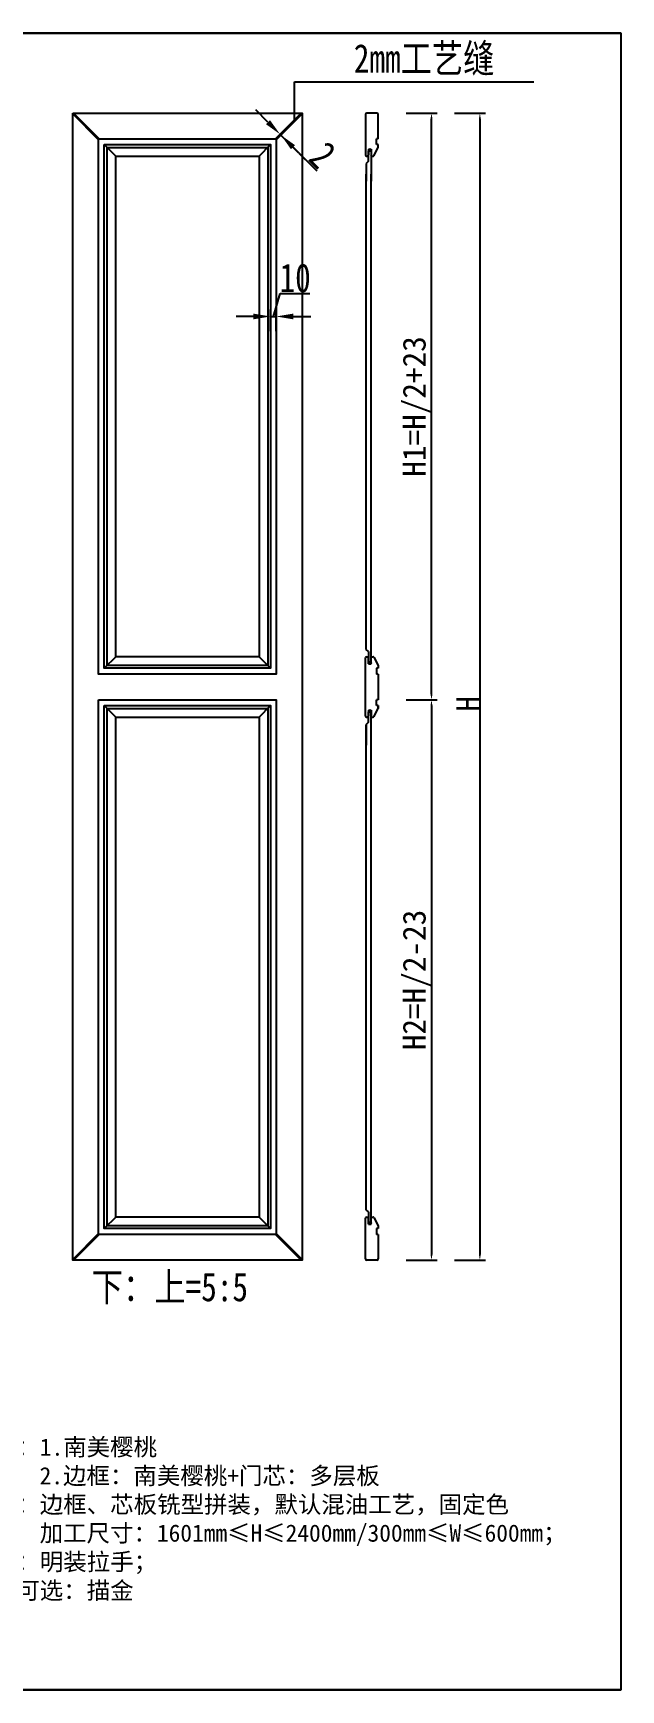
# Model space of a CAD drawing. Header units: inches. Extents: x 49347 to 63816, y 8487 to 15335.
# Drawn here: x 59445 to 60470, y 12227 to 15115 of the extents above; entities that cross this region are included whole.
import ezdxf

# ---------------------------------------------------------------- set-up
doc = ezdxf.new("R2010")
doc.units = ezdxf.units.IN
doc.header["$LTSCALE"] = 4
doc.layers.add('粗实线', color=7, linetype='Continuous')
doc.layers.add('细实线', color=251, linetype='Continuous')
doc.styles.get("Standard").update_dxf_attribs({"font": 'arial.ttf'})
doc.styles.add('ZB_宋体', font='SimSun.ttf')
doc.styles.add('宋体', font='SimSun.ttf', dxfattribs={"width": 0.8})
doc.dimstyles.new('客来福标注小', dxfattribs={"dimscale": 20, "dimtxt": 2, "dimasz": 0.5, "dimexe": 0.5, "dimexo": 0, "dimgap": 0.05, "dimtad": 1, "dimdec": 0, "dimzin": 0, "dimdsep": 46, "dimtxsty": 'Standard', "dimcen": 0, "dimclrd": 256, "dimclre": 256, "dimclrt": 256, "dimadec": 0, "dimazin": 0, "dimtfac": 1, "dimtdec": 0, "dimtofl": 0, "dimtmove": 1, "dimatfit": 3, "dimfxl": 2.2, "dimfxlon": 1, "dimtolj": 1, "dimtzin": 0, "dimarcsym": 0})
doc.dimstyles.new('客来福衣柜标注大', dxfattribs={"dimscale": 20, "dimtxt": 2.5, "dimasz": 1.5, "dimexe": 0.6, "dimexo": 0, "dimgap": 0.1, "dimtad": 1, "dimdec": 0, "dimzin": 0, "dimdsep": 46, "dimtxsty": '宋体', "dimcen": 0, "dimclrd": 251, "dimclre": 251, "dimclrt": 256, "dimadec": 0, "dimazin": 0, "dimtfac": 1, "dimtdec": 0, "dimtofl": 0, "dimtmove": 1, "dimatfit": 3, "dimfxl": 3.8, "dimfxlon": 1, "dimtolj": 1, "dimtzin": 0, "dimarcsym": 0})

# ---------------------------------------------------------------- blocks, each defined once
blk = doc.blocks.new('*D190')
at = {"color": 251, "linetype": 'ByBlock', "lineweight": -2, "transparency": 16777216}
for p, q in [((59854.4, 14960.1), (59833.2, 14981.3)), ((59872.3, 14935.5), (59884.1, 14947.4)), ((59873.7, 14934.1), (59885.5, 14945.9)), ((59877.1, 14937.5), (59875.6, 14938.9)), ((59940.1, 14874.4), (59877.1, 14937.5)), ((59898.3, 14916.2), (59919.5, 14895))]:
    blk.add_line(p, q, dxfattribs=at)
at = {"color": 251, "linetype": 'ByBlock', "transparency": 16777216}
for points in [[(59858, 14963.6), (59850.9, 14956.6), (59875.6, 14938.9)], [(59901.8, 14919.8), (59894.7, 14912.7), (59877.1, 14937.5)]]:
    blk.add_solid(points, dxfattribs=at)
at = {"layer": 'Defpoints', "color": 0, "linetype": 'ByBlock', "transparency": 16777216}
for p in [(59872.3, 14935.5), (59875.6, 14938.9), (59873.7, 14934.1)]:
    blk.add_point(p, dxfattribs=at)
at = {"linetype": 'ByBlock', "transparency": 16777216, "insert": (59950, 14902.7), "char_height": 50, "attachment_point": 5, "rotation": 315, "style": '宋体'}
blk.add_mtext('\\A1;2', dxfattribs=at)
blk = doc.blocks.new('*D191')
at = {"color": 251, "linetype": 'ByBlock', "lineweight": -2, "transparency": 16777216}
for p, q in [((59864, 14621.2), (59876, 14661.2)), ((59876, 14661.2), (59927.8, 14661.2)), ((59829, 14621.2), (59799, 14621.2)), ((59859, 14595.4), (59859, 14633.2)), ((59859, 14621.2), (59869, 14621.2)), ((59869, 14595.4), (59869, 14633.2)), ((59899, 14621.2), (59929, 14621.2))]:
    blk.add_line(p, q, dxfattribs=at)
at = {"color": 251, "linetype": 'ByBlock', "transparency": 16777216}
for points in [[(59829, 14626.2), (59829, 14616.2), (59859, 14621.2)], [(59899, 14626.2), (59899, 14616.2), (59869, 14621.2)]]:
    blk.add_solid(points, dxfattribs=at)
at = {"layer": 'Defpoints', "color": 0, "linetype": 'ByBlock', "transparency": 16777216}
for p in [(59869, 14621.2), (59859, 14595.4), (59869, 14595.4)]:
    blk.add_point(p, dxfattribs=at)
at = {"linetype": 'ByBlock', "transparency": 16777216, "insert": (59901.9, 14688.2), "char_height": 50, "attachment_point": 5, "style": '宋体'}
blk.add_mtext('\\A1;10', dxfattribs=at)
blk = doc.blocks.new('*D195')
at = {"lineweight": -2, "transparency": 16777216}
for p, q in [((60180.1, 14975.8), (60234.1, 14975.8)), ((60224.1, 14965.8), (60224.1, 12985.8)), ((60180.1, 12975.8), (60234.1, 12975.8))]:
    blk.add_line(p, q, dxfattribs=at)
at = {"transparency": 16777216}
for points in [[(60222.4, 14965.8), (60225.7, 14965.8), (60224.1, 14975.8)], [(60222.4, 12985.8), (60225.7, 12985.8), (60224.1, 12975.8)]]:
    blk.add_solid(points, dxfattribs=at)
at = {"layer": 'Defpoints', "color": 0, "transparency": 16777216}
for p in [(60113.6, 14975.8), (60113.6, 12975.8), (60224.1, 12975.8)]:
    blk.add_point(p, dxfattribs=at)
at = {"transparency": 16777216, "insert": (60203.1, 13945.8), "char_height": 40, "attachment_point": 5, "rotation": 90, "style": 'ZB_宋体'}
blk.add_mtext('\\A1;H', dxfattribs=at)
blk = doc.blocks.new('*D196')
at = {"lineweight": -2, "transparency": 16777216}
for p, q in [((60095.7, 13952.7), (60149.7, 13952.7)), ((60139.7, 13942.7), (60139.7, 12985.8)), ((60095.7, 12975.8), (60149.7, 12975.8))]:
    blk.add_line(p, q, dxfattribs=at)
at = {"transparency": 16777216}
for points in [[(60138, 13942.7), (60141.4, 13942.7), (60139.7, 13952.7)], [(60138, 12985.8), (60141.4, 12985.8), (60139.7, 12975.8)]]:
    blk.add_solid(points, dxfattribs=at)
at = {"layer": 'Defpoints', "color": 0, "transparency": 16777216}
for p in [(60045.2, 13952.7), (60069.2, 12975.8), (60139.7, 12975.8)]:
    blk.add_point(p, dxfattribs=at)
at = {"transparency": 16777216, "insert": (60114.4, 13464.3), "char_height": 40, "attachment_point": 5, "rotation": 90, "style": 'ZB_宋体'}
blk.add_mtext('\\A1;H2=H/2-23', dxfattribs=at)
blk = doc.blocks.new('*D197')
at = {"lineweight": -2, "transparency": 16777216}
for p, q in [((60095.7, 14975.8), (60149.7, 14975.8)), ((60139.7, 13962.7), (60139.7, 14965.8)), ((60095.7, 13952.7), (60149.7, 13952.7))]:
    blk.add_line(p, q, dxfattribs=at)
at = {"transparency": 16777216}
for points in [[(60138, 14965.8), (60141.4, 14965.8), (60139.7, 14975.8)], [(60138, 13962.7), (60141.4, 13962.7), (60139.7, 13952.7)]]:
    blk.add_solid(points, dxfattribs=at)
at = {"layer": 'Defpoints', "color": 0, "transparency": 16777216}
for p in [(60009.2, 14975.8), (60139.7, 14975.8), (60045.2, 13952.7)]:
    blk.add_point(p, dxfattribs=at)
at = {"transparency": 16777216, "insert": (60114.4, 14464.3), "char_height": 40, "attachment_point": 5, "rotation": 90, "style": 'ZB_宋体'}
blk.add_mtext('\\A1;H1=H/2+23', dxfattribs=at)

msp = doc.modelspace()

# ---------------------------------------------------------------- hatches: boundary and pattern name
at = {"layer": '细实线'}
h = msp.add_hatch(color=256, dxfattribs=at)
edge = h.paths.add_edge_path()
edge.add_ellipse((60032.17, 14911.32), major_axis=(2.5, 0), ratio=0.6, start_angle=90, end_angle=180, ccw=False)
edge.add_ellipse((60032.17, 14911.32), major_axis=(2.5, 0), ratio=0.6, start_angle=0, end_angle=90, ccw=False)
edge.add_ellipse((60032.17, 14911.32), major_axis=(2.5, 0), ratio=0.6, start_angle=180, end_angle=360, ccw=False)
h = msp.add_hatch(color=256, dxfattribs=at)
edge = h.paths.add_edge_path()
edge.add_ellipse((60032.17, 14017.32), major_axis=(2.5, 0), ratio=0.6, start_angle=180, end_angle=270)
edge.add_ellipse((60032.17, 14017.32), major_axis=(2.5, 0), ratio=0.6, start_angle=270, end_angle=360)
edge.add_ellipse((60032.17, 14017.32), major_axis=(2.5, 0), ratio=0.6, start_angle=0, end_angle=180)
h = msp.add_hatch(color=256, dxfattribs=at)
edge = h.paths.add_edge_path()
edge.add_ellipse((60032.17, 13933.22), major_axis=(2.5, 0), ratio=0.6, start_angle=90, end_angle=180, ccw=False)
edge.add_ellipse((60032.17, 13933.22), major_axis=(2.5, 0), ratio=0.6, start_angle=0, end_angle=90, ccw=False)
edge.add_ellipse((60032.17, 13933.22), major_axis=(2.5, 0), ratio=0.6, start_angle=180, end_angle=360, ccw=False)
h = msp.add_hatch(color=256, dxfattribs=at)
edge = h.paths.add_edge_path()
edge.add_ellipse((60032.17, 13040.32), major_axis=(2.5, 0), ratio=0.6, start_angle=180, end_angle=270)
edge.add_ellipse((60032.17, 13040.32), major_axis=(2.5, 0), ratio=0.6, start_angle=270, end_angle=360)
edge.add_ellipse((60032.17, 13040.32), major_axis=(2.5, 0), ratio=0.6, start_angle=0, end_angle=180)

# ---------------------------------------------------------------- linework, layer by layer
at = {"color": 0}
for p, q in [((60470.02, 15115.24, 0), (57452.93, 15115.24, 0)), ((57452.93, 15115.24, 0), (60470.02, 15115.24, 0)), ((60470.02, 15115.24, 0), (57452.93, 15115.24, 0))]:
    msp.add_line(p, q, dxfattribs=at)
for p, q in [((58762.81, 15115.24, 0), (59907.94, 15115.24, 0)), ((59907.94, 15115.24, 0), (59094.27, 15115.24, 0)), ((60470.02, 15115.24, 0), (59907.94, 15115.24, 0)), ((60470.02, 15115.24, 0), (59907.94, 15115.24, 0)), ((60029.67, 14891.82, 0), (60025.67, 14887.82, 0)), ((60029.67, 14036.82, 0), (60025.67, 14040.82, 0)), ((60029.67, 13913.72, 0), (60025.67, 13909.72, 0)), ((60029.67, 13059.82, 0), (60025.67, 13063.82, 0)), ((57452.93, 12226.55, 0), (60470.02, 12226.55, 0))]:
    msp.add_line(p, q)
at = {"color": 0, "elevation": 0}
msp.add_lwpolyline([(57452.93, 15115.24), (60470.02, 15115.24), (60470.02, 12226.55), (57452.93, 12226.55)], close=True, dxfattribs=at)
at = {"layer": '粗实线'}
for p, q in [((60024.67, 14973.82, 0), (60024.67, 14902.32, 0)), ((60044.67, 14975.82, 0), (60026.67, 14975.82, 0)), ((60046.67, 14930.82, 0), (60046.67, 14973.82, 0)), ((60029.67, 14912.82, 0), (60029.67, 14902.82, 0)), ((60029.67, 14912.82, 0), (60034.67, 14912.82, 0)), ((60029.67, 14909.82, 0), (60034.67, 14909.82, 0)), ((60029.67, 14891.82, 0), (60029.67, 14909.82, 0)), ((60034.67, 14912.82, 0), (60034.67, 14902.82, 0)), ((60034.67, 14909.82, 0), (60034.67, 14857.08, 0)), ((60038.96, 14901.35, 0), (60046.67, 14915.82, 0)), ((60043.67, 14920.82, 0), (60043.67, 14930.82, 0)), ((60046.67, 14930.82, 0), (60043.67, 14930.82, 0)), ((60046.67, 14920.82, 0), (60043.67, 14920.82, 0)), ((60046.67, 14915.82, 0), (60046.67, 14920.82, 0)), ((60025.67, 14887.82, 0), (60025.67, 14857.05, 0)), ((60026.17, 14900.82, 0), (60028.67, 14900.82, 0)), ((60028.67, 14900.82, 0), (60029.67, 14902.82, 0)), ((60035.67, 14900.82, 0), (60034.67, 14902.82, 0)), ((60035.67, 14900.82, 0), (60038.07, 14900.82, 0)), ((60025.67, 14040.82, 0), (60025.67, 14869.38, 0)), ((60034.67, 14015.82, 0), (60034.67, 14869.36, 0)), ((60025.67, 14040.82, 0), (60025.67, 14071.59, 0)), ((60034.67, 14018.82, 0), (60034.67, 14071.56, 0)), ((60024.67, 13924.22, 0), (60024.67, 14026.32, 0)), ((60026.17, 14027.82, 0), (60028.67, 14027.82, 0)), ((60028.67, 14027.82, 0), (60029.67, 14025.82, 0)), ((60029.67, 14036.82, 0), (60029.67, 14018.82, 0)), ((60029.67, 14015.82, 0), (60029.67, 14025.82, 0)), ((60029.67, 14018.82, 0), (60034.67, 14018.82, 0)), ((60029.67, 14015.82, 0), (60034.67, 14015.82, 0)), ((60035.67, 14027.82, 0), (60034.67, 14025.82, 0)), ((60034.67, 14015.82, 0), (60034.67, 14025.82, 0)), ((60035.67, 14027.82, 0), (60038.07, 14027.82, 0)), ((60038.96, 14027.29, 0), (60046.67, 14012.82, 0)), ((60046.67, 14012.82, 0), (60046.67, 14007.82, 0)), ((60043.67, 14007.82, 0), (60043.67, 13997.82, 0)), ((60046.67, 14007.82, 0), (60043.67, 14007.82, 0)), ((60046.67, 13997.82, 0), (60043.67, 13997.82, 0)), ((60046.67, 13997.82, 0), (60046.67, 13952.72, 0)), ((60043.67, 13942.72, 0), (60043.67, 13952.72, 0)), ((60046.67, 13952.72, 0), (60043.67, 13952.72, 0)), ((60028.67, 13922.72, 0), (60029.67, 13924.72, 0)), ((60029.67, 13934.72, 0), (60029.67, 13924.72, 0)), ((60029.67, 13934.72, 0), (60034.67, 13934.72, 0)), ((60029.67, 13931.72, 0), (60034.67, 13931.72, 0)), ((60029.67, 13913.72, 0), (60029.67, 13931.72, 0)), ((60034.67, 13041.82, 0), (60034.67, 13934.72, 0)), ((60034.67, 13934.72, 0), (60034.67, 13924.72, 0)), ((60035.67, 13922.72, 0), (60034.67, 13924.72, 0)), ((60038.96, 13923.25, 0), (60046.67, 13937.72, 0)), ((60046.67, 13942.72, 0), (60043.67, 13942.72, 0)), ((60046.67, 13942.72, 0), (60046.67, 13937.72, 0)), ((60046.67, 13937.72, 0), (60046.67, 13942.72, 0)), ((60025.67, 13063.82, 0), (60025.67, 13909.72, 0)), ((60025.67, 13909.72, 0), (60025.67, 13873.95, 0)), ((60026.17, 13922.72, 0), (60028.67, 13922.72, 0)), ((60035.67, 13922.72, 0), (60038.07, 13922.72, 0)), ((60029.67, 13059.82, 0), (60029.67, 13041.82, 0)), ((60024.67, 12977.82, 0), (60024.67, 13049.32, 0)), ((60026.17, 13050.82, 0), (60028.67, 13050.82, 0)), ((60028.67, 13050.82, 0), (60029.67, 13048.82, 0)), ((60029.67, 13038.82, 0), (60029.67, 13048.82, 0)), ((60029.67, 13041.82, 0), (60034.67, 13041.82, 0)), ((60029.67, 13038.82, 0), (60034.67, 13038.82, 0)), ((60035.67, 13050.82, 0), (60034.67, 13048.82, 0)), ((60034.67, 13038.82, 0), (60034.67, 13048.82, 0)), ((60035.67, 13050.82, 0), (60038.07, 13050.82, 0)), ((60038.96, 13050.29, 0), (60046.67, 13035.82, 0)), ((60043.67, 13030.82, 0), (60043.67, 13020.82, 0)), ((60046.67, 13030.82, 0), (60043.67, 13030.82, 0)), ((60046.67, 13035.82, 0), (60046.67, 13030.82, 0)), ((60046.67, 13020.82, 0), (60043.67, 13020.82, 0)), ((60046.67, 13020.82, 0), (60046.67, 12977.82, 0)), ((60044.67, 12975.82, 0), (60026.67, 12975.82, 0))]:
    msp.add_line(p, q, dxfattribs=at)
at = {"layer": '粗实线', "elevation": 0}
for points in [[(59513.91, 14975.82), (59914, 14975.82), (59914, 12975.82), (59513.91, 12975.82)], [(59588.91, 14900.82), (59839, 14900.82), (59839, 14027.82), (59588.91, 14027.82)], [(59588.91, 13922.72), (59839, 13922.72), (59839, 13050.82), (59588.91, 13050.82)]]:
    msp.add_lwpolyline(points, close=True, dxfattribs=at)
at = {"layer": '粗实线', "color": 1, "elevation": 0}
for points in [[(59558.91, 14930.82), (59869, 14930.82), (59869, 13997.82), (59558.91, 13997.82)], [(59568.91, 14920.82), (59859, 14920.82), (59859, 14007.82), (59568.91, 14007.82)], [(59558.91, 13952.72), (59869, 13952.72), (59869, 13020.82), (59558.91, 13020.82)], [(59568.91, 13942.72), (59859, 13942.72), (59859, 13030.82), (59568.91, 13030.82)]]:
    msp.add_lwpolyline(points, close=True, dxfattribs=at)
at = {"layer": '粗实线'}
for centre, radius, start, end in [((60026.67, 14973.82, 0), 2, 90, 180), ((60044.67, 14973.82, 0), 2, 0, 90), ((60026.17, 14902.32, 0), 1.5, 180, 270), ((60038.07, 14901.82, 0), 1, 270, 331.92751), ((60026.17, 14026.32, 0), 1.5, 90, 180), ((60038.07, 14026.82, 0), 1, 28.07249, 90), ((60026.17, 13924.22, 0), 1.5, 180, 270), ((60038.07, 13923.72, 0), 1, 270, 331.92751), ((60026.17, 13049.32, 0), 1.5, 90, 180), ((60038.07, 13049.82, 0), 1, 28.07249, 90), ((60026.67, 12977.82, 0), 2, 180, 270), ((60044.67, 12977.82, 0), 2, 270, 0)]:
    msp.add_arc(centre, radius, start, end, dxfattribs=at)
at = {"layer": '细实线'}
for p, q in [((59558.91, 14929.4, 0), (59513.91, 14974.4, 0)), ((59560.32, 14930.82, 0), (59515.32, 14975.82, 0)), ((59867.59, 14930.82, 0), (59912.59, 14975.82, 0)), ((59869, 14929.4, 0), (59914, 14974.4, 0)), ((59588.91, 14900.82, 0), (59568.91, 14920.82, 0)), ((59839, 14900.82, 0), (59859, 14920.82, 0)), ((59588.91, 14027.82), (59568.91, 14007.82)), ((59839, 14027.82), (59859, 14007.82)), ((59588.91, 13922.72, 0), (59568.91, 13942.72, 0)), ((59839, 13922.72, 0), (59859, 13942.72, 0)), ((59588.91, 13050.82), (59568.91, 13030.82)), ((59839, 13050.82), (59859, 13030.82)), ((59558.91, 13022.23, 0), (59513.91, 12977.23, 0)), ((59560.32, 13020.82, 0), (59515.32, 12975.82, 0)), ((59867.59, 13020.82, 0), (59912.59, 12975.82, 0)), ((59869, 13022.23, 0), (59914, 12977.23, 0))]:
    msp.add_line(p, q, dxfattribs=at)
at = {"layer": '细实线', "elevation": 0}
for points in [[(59573.91, 14915.82), (59854, 14915.82), (59854, 14012.82), (59573.91, 14012.82)], [(59573.91, 13937.72), (59854, 13937.72), (59854, 13035.82), (59573.91, 13035.82)]]:
    msp.add_lwpolyline(points, close=True, dxfattribs=at)
at = {"layer": '细实线', "extrusion": (0, 0, -1)}
for centre in [(60032.17, 14911.32, 0), (60032.17, 13933.22, 0)]:
    msp.add_ellipse(centre, major_axis=(2.5, 0), ratio=0.6, dxfattribs=at)
at = {"layer": '细实线'}
for centre in [(60032.17, 14017.32, 0), (60032.17, 13040.32, 0)]:
    msp.add_ellipse(centre, major_axis=(2.5, 0), ratio=0.6, dxfattribs=at)

# ---------------------------------------------------------------- texts
at = {"color": 0, "insert": (59547.16, 12954.17, 0), "char_height": 50, "width": 365.7402, "attachment_point": 1, "style": '宋体'}
msp.add_mtext('下：上=5:5', dxfattribs=at)
at = {"lineweight": 25, "insert": (59333.8, 12664.95, 0), "char_height": 30, "width": 1314.3107, "attachment_point": 1, "style": 'ZB_宋体'}
msp.add_mtext('基材：1.南美樱桃\\P      2.边框：南美樱桃+门芯：多层板\\P工艺：边框、芯板铣型拼装，默认混油工艺，固定色\\P      加工尺寸：1601mm≤H≤2400mm/300mm≤W≤600mm；\\P拉手：明装拉手；\\P描色可选：描金', dxfattribs=at)
at = {"layer": '粗实线', "insert": (60004.23, 15096.16, 0), "char_height": 50, "width": 545.0046, "attachment_point": 1, "style": '宋体'}
msp.add_mtext('2mm工艺缝', dxfattribs=at)

# ---------------------------------------------------------------- dimensions: what is measured, and where the dimension line sits
at = {"color": 0, "linetype": 'ByBlock'}
dim = msp.add_linear_dim(base=(59875.64, 14938.87, 0), p1=(59873.73, 14934.13, 0), p2=(59872.32, 14935.54, 0), angle=135, dimstyle='客来福衣柜标注大', override={"dimtxsty": '宋体'}, dxfattribs=at)
dim.commit()
dim.dimension.update_dxf_attribs({"geometry": '*D190', "text_midpoint": (59957.61, 14910.39, 0), "dimtype": 129})
at = {"color": 0}
for base, p2, text, picture, middle in [((60139.71, 14975.82, 0), (60009.2, 14975.82, 0), 'H1=H/2+23', '*D197', (60114.36, 14464.27, 0)), ((60139.71, 12975.82, 0), (60069.2, 12975.82, 0), 'H2=H/2-23', '*D196', (60114.36, 13464.27, 0))]:
    dim = msp.add_linear_dim(base=base, p1=(60045.17, 13952.72, 0), p2=p2, angle=90, text=text, dimstyle='客来福标注小', override={"dimtxsty": 'ZB_宋体'}, dxfattribs=at)
    dim.commit()
    dim.dimension.update_dxf_attribs({"geometry": picture, "text_midpoint": middle})
dim = msp.add_linear_dim(base=(60224.07, 12975.82, 0), p1=(60113.59, 14975.82, 0), p2=(60113.59, 12975.82, 0), angle=90, text='H', dimstyle='客来福标注小', override={"dimtxsty": 'ZB_宋体'}, dxfattribs=at)
dim.commit()
dim.dimension.update_dxf_attribs({"geometry": '*D195', "text_midpoint": (60224.07, 13945.82, 0), "dimtype": 128})
at = {"color": 0, "linetype": 'ByBlock'}
dim = msp.add_linear_dim(base=(59869, 14621.22, 0), p1=(59859, 14595.41, 0), p2=(59869, 14595.41, 0), dimstyle='客来福衣柜标注大', override={"dimtxsty": '宋体'}, dxfattribs=at)
dim.commit()
dim.dimension.update_dxf_attribs({"geometry": '*D191', "text_midpoint": (59878, 14688.22, 0)})

# ---------------------------------------------------------------- leaders
at = {"color": 0}
msp.add_leader([(59900.9, 14964.13, 0), (59900.9, 15030.08, 0), (60318.2, 15030.08, 0)], dimstyle='客来福标注小', override={"dimgap": 0.05, "dimtad": 0}, dxfattribs=at)

doc.saveas('drawing.dxf')
